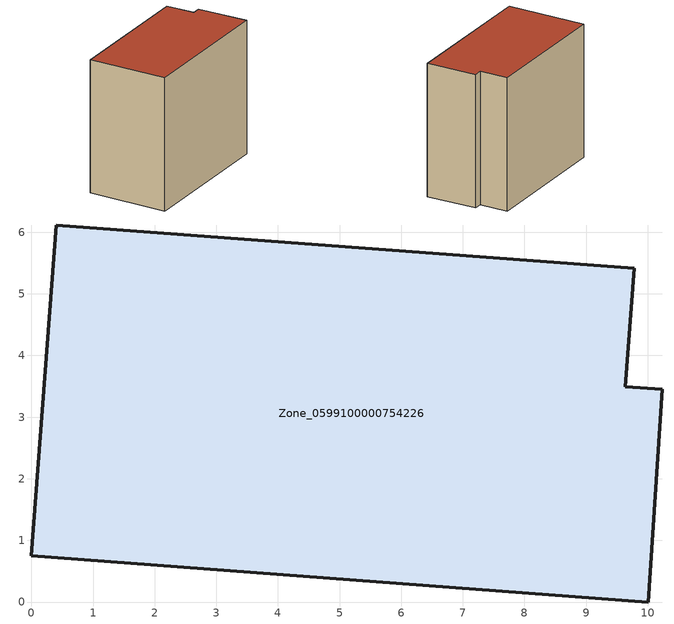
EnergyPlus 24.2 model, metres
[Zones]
Zone_0599100000754226
 floor ground (C_G): 0,0.75 0.4,6.12 9.78,5.41 9.63,3.49 10.23,3.45 10.01,0 z0
 wall outside (C_F): 10.23,3.45 9.63,3.49 9.78,5.41 0.4,6.12 0,0.75 10.01,0 10.23,3.45 z0:9.08
 roof outside (C_R): 0,0.75 10.01,0 10.23,3.45 9.63,3.49 9.78,5.41 0.4,6.12 z9.08
[BUILDING]
Pand.0599100000754226: North Axis=0; Terrain=City; Loads Convergence Tolerance Value=0.04; Temperature Convergence Tolerance Value=0.4; Solar Distribution=FullExterior; Maximum Number of Warmup Days=25; Minimum Number of Warmup Days=1
[Site:Location]
Rotterdam.The.Hague.AP_ZH_NLD Design_Conditions: Latitude=51.96; Longitude=4.45; Time Zone=1; Elevation=-4.5
[SITE:GROUNDTEMPERATURE:BUILDINGSURFACE]
18, 18, 18, 18, 18, 18, 18, 18, 18, 18, 18, 18
[MATERIAL] Thermal Absorptance=0.9; Solar Absorptance=0.7; Visible Absorptance=0.7
Name | Roughness | Thickness | Conductivity | Density | Specific Heat
G.TI.2006-2014 | MediumSmooth | 0.15 | 0.06 | 540 | 1210
F.TI.2006-2014 | Rough | 0.3 | 0.12 | 1920 | 840
R.TI.2006-2014 | MediumRough | 0.2 | 0.08 | 1500 | 1000
[CONSTRUCTION]
C_G: G.TI.2006-2014
C_F: F.TI.2006-2014
C_R: R.TI.2006-2014
[ZONE]
Zone_0599100000754226: Type=1; Multiplier=1; Ceiling Height=Autocalculate; Volume=Autocalculate; Floor Area=autocalculate; Part of Total Floor Area=Yes
[ZONEINFILTRATION:DESIGNFLOWRATE]
Infil_Zone_0599100000754226: Zone or ZoneList or Space or SpaceList=Zone_0599100000754226; Schedule=AlwaysOn; Design Flow Rate Calculation Method=Flow/Area; Flow Rate per Floor Area=0.0015; Constant Term Coefficient=1; Temperature Term Coefficient=0; Velocity Term Coefficient=0; Velocity Squared Term Coefficient=0
[HVACTEMPLATE:ZONE:IDEALLOADSAIRSYSTEM]
Zone_0599100000754226: Maximum Heating Supply Air Temperature=50; Minimum Cooling Supply Air Temperature=13; Maximum Heating Supply Air Humidity Ratio=0.0156; Minimum Cooling Supply Air Humidity Ratio=0.0077; Heating Limit=NoLimit; Cooling Limit=NoLimit; Dehumidification Control Type=ConstantSensibleHeatRatio; Cooling Sensible Heat Ratio=0.7; Dehumidification Setpoint=60; Humidification Control Type=None; Humidification Setpoint=30; Outdoor Air Method=None; Outdoor Air Flow Rate per Person=0.00944; Outdoor Air Flow Rate per Zone Floor Area=0; Outdoor Air Flow Rate per Zone=0; Demand Controlled Ventilation Type=None; Outdoor Air Economizer Type=NoEconomizer; Heat Recovery Type=None; Sensible Heat Recovery Effectiveness=0.7; Latent Heat Recovery Effectiveness=0.65
[ZONECONTROL:THERMOSTAT]
ThermostatControl_Zone_0599100000754226: Zone or ZoneList=Zone_0599100000754226; Control Type Schedule=DualSetpointControlType; Control 1=Thermostat_Zone_0599100000754226; Temperature Difference Between Cutout And Setpoint=0
[THERMOSTATSETPOINT:DUALSETPOINT]
Thermostat_Zone_0599100000754226: Heating Setpoint Temperature Schedule=HeatingSetpoint_Zone_0599100000754226; Cooling Setpoint Temperature Schedule=CoolingSetpoint_Zone_0599100000754226
[SCHEDULE:COMPACT]
HeatingSetpoint_Zone_0599100000754226: Through: 12/31, For: AllDays, Until: 24:00, 21
CoolingSetpoint_Zone_0599100000754226: Through: 12/31, For: AllDays, Until: 24:00, 24
DualSetpointControlType: Through: 12/31, For: AllDays, Until: 24:00, 4
AlwaysOn: Through: 12/31, For: AllDays, Until: 24:00, 1
